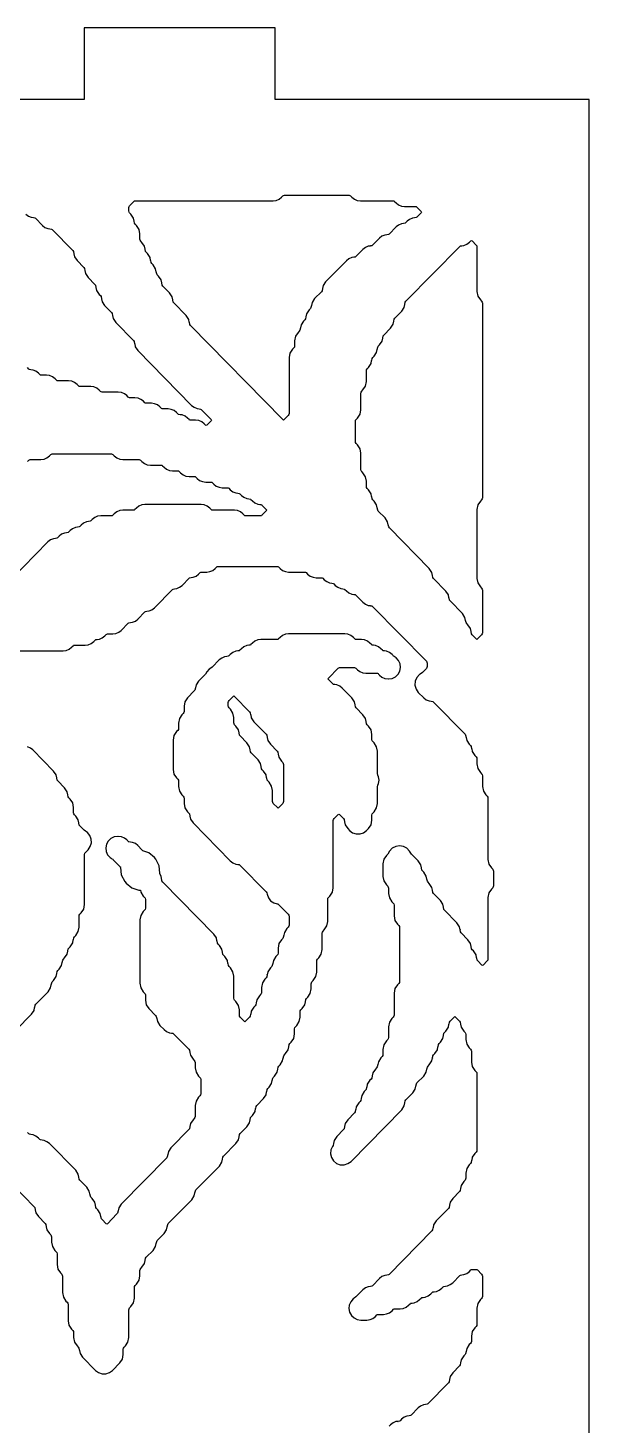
# Model space of a CAD drawing. Header units: millimetres. Extents: x 10 to 410, y 18 to 283.
# Drawn here: x 187.8 to 211.3, y 224.5 to 283 of the extents above; entities that cross this region are included whole.
import ezdxf

# ---------------------------------------------------------------- set-up
doc = ezdxf.new("R2010")
doc.units = ezdxf.units.MM
doc.layers.add('CUT', color=1, linetype='Continuous')

msp = doc.modelspace()

# ---------------------------------------------------------------- linework, layer by layer
at = {"layer": 'CUT'}
for points in [[(198.134, 280), (198.134, 283), (190.134, 283), (190.134, 280), (169.134, 280), (169.134, 283), (161.134, 283), (161.134, 280), (148, 280), (148, 160), (161.134, 160), (161.134, 157), (169.134, 157), (169.134, 160), (190.134, 160), (190.134, 157), (198.134, 157), (198.134, 160), (211.2679, 160), (211.2679, 280)], [(198.0397, 275.7647), (198.1705, 275.7821), (198.2922, 275.8331), (198.3963, 275.9142), (198.4574, 275.9764), (198.4823, 275.9958), (198.5137, 276), (201.2224, 276), (201.2538, 275.9958), (201.2788, 275.9764), (201.3398, 275.9142), (201.4439, 275.8331), (201.5656, 275.7821), (201.6964, 275.7647), (203.0724, 275.7647), (203.1038, 275.7605), (203.1287, 275.7411), (203.1898, 275.6789), (203.2939, 275.5979), (203.4156, 275.5468), (203.5464, 275.5294), (203.9974, 275.5294), (204.0287, 275.5252), (204.0537, 275.5058), (204.2345, 275.3219), (204.2543, 275.2941), (204.2345, 275.2664), (204.0537, 275.0825), (204.0287, 275.063), (203.9645, 275.0545), (203.9647, 275.0529), (203.8781, 275.0414), (203.7564, 274.9904), (203.6523, 274.9093), (203.5912, 274.8472), (203.5663, 274.8277), (203.502, 274.8192), (203.5022, 274.8176), (203.4156, 274.8061), (203.2939, 274.7551), (203.1898, 274.674), (202.8975, 274.3766), (202.8725, 274.3571), (202.8083, 274.3486), (202.8085, 274.3471), (202.7219, 274.3355), (202.6002, 274.2845), (202.4961, 274.2034), (202.2037, 273.906), (202.1788, 273.8865), (202.1145, 273.878), (202.1147, 273.8765), (202.0281, 273.8649), (201.9064, 273.8139), (201.8023, 273.7328), (201.51, 273.4354), (201.485, 273.4159), (201.4208, 273.4074), (201.421, 273.4059), (201.3344, 273.3944), (201.2127, 273.3433), (201.1086, 273.2622), (200.2427, 272.3812), (200.1365, 272.2201), (200.1121, 272.0958), (200.1087, 272.0965), (200.0904, 272.0036), (200.0652, 271.9653), (199.7802, 271.6753), (199.674, 271.5142), (199.6496, 271.3899), (199.6462, 271.3906), (199.6279, 271.2977), (199.6027, 271.2594), (199.549, 271.2047), (199.4428, 271.0436), (199.4184, 270.9193), (199.415, 270.92), (199.3967, 270.8272), (199.3714, 270.7888), (199.3177, 270.7341), (199.2116, 270.573), (199.1871, 270.4488), (199.1837, 270.4494), (199.1655, 270.3566), (199.1402, 270.3182), (199.0865, 270.2635), (198.9803, 270.1024), (198.9431, 269.9131), (198.9431, 269.6958), (198.9342, 269.6507), (198.9089, 269.6123), (198.8552, 269.5577), (198.7491, 269.3965), (198.7118, 269.2072), (198.7118, 266.8722), (198.703, 266.8272), (198.6777, 266.7888), (198.5085, 266.6166), (198.4806, 266.5961), (198.4527, 266.6166), (194.5835, 270.5535), (194.5582, 270.5919), (194.54, 270.6847), (194.5366, 270.684), (194.5121, 270.8083), (194.406, 270.9694), (193.8898, 271.4947), (193.8645, 271.533), (193.8462, 271.6259), (193.8428, 271.6252), (193.8184, 271.7495), (193.7123, 271.9106), (193.4273, 272.2006), (193.402, 272.2389), (193.3838, 272.3318), (193.3804, 272.3311), (193.3559, 272.4554), (193.2498, 272.6165), (193.196, 272.6712), (193.1708, 272.7095), (193.1525, 272.8024), (193.1491, 272.8017), (193.1247, 272.9259), (193.0185, 273.0871), (192.9648, 273.1417), (192.9395, 273.1801), (192.9213, 273.273), (192.9179, 273.2723), (192.8934, 273.3965), (192.7873, 273.5577), (192.7335, 273.6123), (192.7083, 273.6507), (192.69, 273.7435), (192.6866, 273.7429), (192.6622, 273.8671), (192.556, 274.0283), (192.5023, 274.0829), (192.477, 274.1213), (192.4682, 274.1663), (192.4682, 274.3837), (192.4309, 274.573), (192.3248, 274.7341), (192.2711, 274.7888), (192.2458, 274.8272), (192.2275, 274.92), (192.2241, 274.9193), (192.1997, 275.0436), (192.0935, 275.2047), (192.0398, 275.2594), (192.0145, 275.2977), (192.0057, 275.3428), (192.0057, 275.4807), (192.0145, 275.5258), (192.0398, 275.5641), (192.2137, 275.7411), (192.2387, 275.7605), (192.2701, 275.7647)], [(202.6302, 270.0218), (202.6336, 270.0212), (202.6519, 270.114), (202.6772, 270.1524), (202.9621, 270.4423), (203.0683, 270.6035), (203.0927, 270.7277), (203.0961, 270.727), (203.1144, 270.8199), (203.1396, 270.8583), (203.4246, 271.1482), (203.5308, 271.3094), (203.5552, 271.4336), (203.5586, 271.4329), (203.5769, 271.5258), (203.6021, 271.5641), (205.8572, 273.8587), (205.8822, 273.8782), (205.9464, 273.8867), (205.9462, 273.8882), (206.0329, 273.8998), (206.1546, 273.9508), (206.2587, 274.0319), (206.3151, 274.0893), (206.343, 274.1098), (206.3709, 274.0893), (206.5401, 273.9171), (206.5653, 273.8787), (206.5742, 273.8337), (206.5742, 271.9693), (206.6114, 271.7799), (206.7176, 271.6188), (206.7713, 271.5641), (206.7966, 271.5258), (206.8055, 271.4807), (206.8055, 263.3428), (206.7966, 263.2977), (206.7713, 263.2594), (206.7176, 263.2047), (206.6114, 263.0436), (206.5742, 262.8543), (206.5742, 259.9693), (206.6114, 259.7799), (206.7176, 259.6188), (206.7713, 259.5641), (206.7966, 259.5258), (206.8055, 259.4807), (206.8055, 257.6958), (206.7966, 257.6507), (206.7713, 257.6123), (206.6021, 257.4401), (206.5742, 257.4196), (206.5463, 257.4401), (206.3771, 257.6123), (206.3518, 257.6507), (206.3336, 257.7435), (206.3302, 257.7429), (206.3057, 257.8671), (206.1996, 258.0283), (206.1459, 258.0829), (206.1206, 258.1213), (206.1023, 258.2141), (206.0989, 258.2135), (206.0745, 258.3377), (205.9683, 258.4988), (205.4521, 259.0241), (205.4268, 259.0625), (205.4086, 259.1553), (205.4052, 259.1546), (205.3807, 259.2789), (205.2746, 259.44), (204.7584, 259.9653), (204.7331, 260.0036), (204.7148, 260.0965), (204.7114, 260.0958), (204.687, 260.2201), (204.5808, 260.3812), (202.9084, 262.0829), (202.8831, 262.1213), (202.8649, 262.2141), (202.8615, 262.2135), (202.837, 262.3377), (202.7309, 262.4988), (202.4459, 262.7888), (202.4206, 262.8272), (202.4024, 262.92), (202.399, 262.9193), (202.3745, 263.0436), (202.2684, 263.2047), (202.2147, 263.2594), (202.1894, 263.2977), (202.1711, 263.3906), (202.1677, 263.3899), (202.1433, 263.5142), (202.0371, 263.6753), (201.9834, 263.73), (201.9581, 263.7683), (201.9493, 263.8134), (201.9493, 264.0307), (201.912, 264.2201), (201.8059, 264.3812), (201.7522, 264.4359), (201.7269, 264.4742), (201.718, 264.5193), (201.718, 265.2072), (201.6808, 265.3965), (201.5746, 265.5577), (201.5209, 265.6123), (201.4956, 265.6507), (201.4868, 265.6958), (201.4868, 266.5395), (201.4956, 266.5846), (201.5209, 266.623), (201.5746, 266.6776), (201.6808, 266.8388), (201.718, 267.0281), (201.718, 267.716), (201.7269, 267.7611), (201.7522, 267.7994), (201.8059, 267.8541), (201.912, 268.0152), (201.9493, 268.2046), (201.9493, 268.6572), (201.9581, 268.7023), (201.9834, 268.7406), (202.0371, 268.7953), (202.1433, 268.9564), (202.1677, 269.0807), (202.1711, 269.08), (202.1894, 269.1728), (202.2147, 269.2112), (202.2684, 269.2659), (202.3745, 269.427), (202.399, 269.5512), (202.4024, 269.5506), (202.4206, 269.6434), (202.4459, 269.6818), (202.4996, 269.7365), (202.6058, 269.8976)], [(197.8241, 253.1917), (197.9302, 253.0306), (198.2152, 252.7406), (198.2405, 252.7023), (198.2587, 252.6094), (198.2621, 252.6101), (198.2866, 252.4858), (198.3927, 252.3247), (198.4464, 252.27), (198.4717, 252.2317), (198.4806, 252.1866), (198.4806, 250.6369), (198.4717, 250.5919), (198.4464, 250.5535), (198.2772, 250.3813), (198.2493, 250.3608), (198.2214, 250.3813), (198.0522, 250.5535), (198.0269, 250.5919), (198.0181, 250.6369), (198.0181, 251.0895), (197.9808, 251.2789), (197.8747, 251.44), (197.821, 251.4947), (197.7957, 251.533), (197.7774, 251.6259), (197.774, 251.6252), (197.7496, 251.7495), (197.6434, 251.9106), (197.5897, 251.9653), (197.5645, 252.0036), (197.5462, 252.0965), (197.5428, 252.0958), (197.5184, 252.2201), (197.4122, 252.3812), (197.1272, 252.6712), (197.102, 252.7095), (197.0837, 252.8024), (197.0803, 252.8017), (197.0559, 252.9259), (196.9497, 253.0871), (196.6647, 253.377), (196.6395, 253.4154), (196.6212, 253.5082), (196.6178, 253.5076), (196.5934, 253.6318), (196.4872, 253.793), (196.4335, 253.8476), (196.4082, 253.886), (196.3994, 253.9311), (196.3994, 254.1484), (196.3621, 254.3377), (196.256, 254.4988), (196.2022, 254.5535), (196.177, 254.5919), (196.1681, 254.6369), (196.1681, 254.7748), (196.177, 254.8199), (196.2022, 254.8583), (196.3715, 255.0304), (196.3994, 255.051), (196.4272, 255.0304), (197.059, 254.3877), (197.0842, 254.3493), (197.1025, 254.2565), (197.1059, 254.2571), (197.1303, 254.1329), (197.2365, 253.9717), (197.7527, 253.4465), (197.778, 253.4081), (197.7962, 253.3153), (197.7996, 253.316)]]:
    msp.add_lwpolyline(points, close=True, dxfattribs=at)
for points in [[(187.6963, 275.2084), (187.8004, 275.1273), (187.9221, 275.0762), (188.0087, 275.0647), (188.0085, 275.0632), (188.0727, 275.0546), (188.0977, 275.0352), (188.39, 274.7378), (188.4941, 274.6567), (188.6158, 274.6056), (188.7024, 274.5941), (188.7022, 274.5926), (188.7665, 274.5841), (188.7914, 274.5646), (189.6591, 273.6818), (189.6843, 273.6434), (189.7026, 273.5506), (189.706, 273.5512), (189.7304, 273.427), (189.8366, 273.2659), (190.1216, 272.9759), (190.1468, 272.9375), (190.1651, 272.8447), (190.1685, 272.8454), (190.1929, 272.7211), (190.2991, 272.56), (190.5841, 272.27), (190.6093, 272.2317), (190.6276, 272.1388), (190.631, 272.1395), (190.6554, 272.0152), (190.7616, 271.8541), (190.8153, 271.7994), (190.8406, 271.7611), (190.8588, 271.6682), (190.8622, 271.6689), (190.8867, 271.5446), (190.9928, 271.3835), (191.2778, 271.0936), (191.3031, 271.0552), (191.3213, 270.9623), (191.3247, 270.963), (191.3492, 270.8388), (191.4553, 270.6776), (192.2028, 269.9171), (192.2281, 269.8787), (192.2463, 269.7859), (192.2497, 269.7865), (192.2742, 269.6623), (192.3803, 269.5012), (194.6337, 267.2084), (194.7378, 267.1273), (194.8595, 267.0762), (194.9461, 267.0647), (194.9459, 267.0632), (195.0101, 267.0546), (195.0351, 267.0352), (195.4471, 266.616), (195.467, 266.5882), (195.4471, 266.5605), (195.271, 266.3813), (195.2431, 266.3608), (195.2152, 266.3813), (195.1588, 266.4387), (195.0547, 266.5198), (194.933, 266.5708), (194.8022, 266.5882), (194.5825, 266.5882), (194.5511, 266.5924), (194.5262, 266.6119), (194.4651, 266.674), (194.361, 266.7551), (194.2393, 266.8061), (194.1527, 266.8176), (194.1529, 266.8192), (194.0886, 266.8277), (194.0637, 266.8472), (194.0026, 266.9093), (193.8985, 266.9904), (193.7768, 267.0414), (193.646, 267.0588), (193.4263, 267.0588), (193.3949, 267.063), (193.3699, 267.0825), (193.3089, 267.1446), (193.2048, 267.2257), (193.0831, 267.2767), (192.9523, 267.2941), (192.7325, 267.2941), (192.7012, 267.2983), (192.6762, 267.3177), (192.6151, 267.3799), (192.511, 267.461), (192.3893, 267.512), (192.2585, 267.5294), (192.0388, 267.5294), (192.0074, 267.5336), (191.9824, 267.553), (191.9214, 267.6152), (191.8173, 267.6963), (191.6956, 267.7473), (191.5648, 267.7647), (190.8826, 267.7647), (190.8512, 267.7689), (190.8262, 267.7883), (190.7651, 267.8505), (190.661, 267.9316), (190.5393, 267.9826), (190.4085, 268), (189.9576, 268), (189.9262, 268.0042), (189.9012, 268.0236), (189.8402, 268.0858), (189.7361, 268.1669), (189.6144, 268.2179), (189.4836, 268.2353), (189.0326, 268.2353), (189.0012, 268.2395), (188.9762, 268.2589), (188.9152, 268.3211), (188.8111, 268.4021), (188.6894, 268.4532), (188.5586, 268.4706), (188.3389, 268.4706), (188.3075, 268.4748), (188.2825, 268.4942), (188.2214, 268.5564), (188.1173, 268.6374), (187.9956, 268.6885), (187.909, 268.7), (187.9092, 268.7015), (187.845, 268.7101), (187.82, 268.7295), (187.7589, 268.7916)], [(187.7589, 264.8554), (187.82, 264.9175), (187.845, 264.937), (187.8764, 264.9412), (188.3273, 264.9412), (188.4581, 264.9586), (188.5798, 265.0096), (188.6839, 265.0907), (188.745, 265.1528), (188.77, 265.1723), (188.8014, 265.1765), (191.2788, 265.1765), (191.3102, 265.1723), (191.3352, 265.1528), (191.3962, 265.0907), (191.5003, 265.0096), (191.622, 264.9586), (191.7528, 264.9412), (192.435, 264.9412), (192.4664, 264.937), (192.4914, 264.9175), (192.5525, 264.8554), (192.6566, 264.7743), (192.7783, 264.7233), (192.9091, 264.7059), (193.36, 264.7059), (193.3914, 264.7017), (193.4164, 264.6823), (193.4774, 264.6201), (193.5815, 264.539), (193.7032, 264.488), (193.834, 264.4706), (194.0538, 264.4706), (194.0851, 264.4664), (194.1101, 264.447), (194.1712, 264.3848), (194.2753, 264.3037), (194.397, 264.2527), (194.5278, 264.2353), (194.7475, 264.2353), (194.7789, 264.2311), (194.8039, 264.2117), (194.8649, 264.1495), (194.969, 264.0684), (195.0907, 264.0174), (195.2215, 264), (195.4412, 264), (195.4726, 263.9958), (195.4976, 263.9764), (195.5587, 263.9142), (195.6628, 263.8331), (195.7845, 263.7821), (195.9153, 263.7647), (196.135, 263.7647), (196.1664, 263.7605), (196.1913, 263.7411), (196.2524, 263.6789), (196.3565, 263.5979), (196.4782, 263.5468), (196.5648, 263.5353), (196.5646, 263.5338), (196.6289, 263.5252), (196.6538, 263.5058), (196.7149, 263.4436), (196.819, 263.3626), (196.9407, 263.3115), (197.0273, 263.3), (197.0271, 263.2985), (197.0913, 263.2899), (197.1163, 263.2705), (197.1774, 263.2084), (197.2815, 263.1273), (197.4032, 263.0762), (197.4898, 263.0647), (197.4896, 263.0632), (197.5538, 263.0546), (197.5788, 263.0352), (197.7596, 262.8513), (197.7794, 262.8235), (197.7596, 262.7958), (197.5788, 262.6119), (197.5538, 262.5924), (197.5225, 262.5882), (196.895, 262.5882), (196.8636, 262.5924), (196.8386, 262.6119), (196.7776, 262.674), (196.6735, 262.7551), (196.5518, 262.8061), (196.421, 262.8235), (195.5075, 262.8235), (195.4761, 262.8277), (195.4511, 262.8472), (195.3901, 262.9093), (195.286, 262.9904), (195.1643, 263.0414), (195.0335, 263.0588), (192.6778, 263.0588), (192.547, 263.0414), (192.4253, 262.9904), (192.3212, 262.9093), (192.2601, 262.8472), (192.2352, 262.8277), (192.2038, 262.8235), (191.7528, 262.8235), (191.622, 262.8061), (191.5003, 262.7551), (191.3962, 262.674), (191.3352, 262.6119), (191.3102, 262.5924), (191.2788, 262.5882), (190.8278, 262.5882), (190.697, 262.5708), (190.5753, 262.5198), (190.4712, 262.4387), (190.4102, 262.3766), (190.3852, 262.3571), (190.321, 262.3486), (190.3212, 262.3471), (190.2345, 262.3355), (190.1128, 262.2845), (190.0087, 262.2034), (189.9477, 262.1413), (189.9227, 262.1218), (189.8585, 262.1133), (189.8587, 262.1118), (189.7721, 262.1002), (189.6504, 262.0492), (189.5462, 261.9681), (189.4852, 261.906), (189.4602, 261.8865), (189.396, 261.878), (189.3962, 261.8765), (189.3096, 261.8649), (189.1879, 261.8139), (189.0838, 261.7328), (189.0227, 261.6707), (188.9977, 261.6512), (188.9335, 261.6427), (188.9337, 261.6412), (188.8471, 261.6296), (188.7254, 261.5786), (188.6213, 261.4975), (187.0616, 259.9106)], [(186.7201, 256.9412), (189.2523, 256.9412), (189.3831, 256.9586), (189.5048, 257.0096), (189.6089, 257.0907), (189.67, 257.1528), (189.695, 257.1723), (189.7263, 257.1765), (190.1773, 257.1765), (190.3081, 257.1939), (190.4298, 257.2449), (190.5339, 257.326), (190.595, 257.3881), (190.6199, 257.4076), (190.6842, 257.4161), (190.684, 257.4176), (190.7706, 257.4292), (190.8923, 257.4802), (190.9964, 257.5613), (191.0575, 257.6234), (191.0824, 257.6429), (191.1138, 257.6471), (191.3335, 257.6471), (191.4643, 257.6645), (191.586, 257.7155), (191.6901, 257.7966), (191.9824, 258.094), (192.0074, 258.1135), (192.0717, 258.122), (192.0714, 258.1235), (192.1581, 258.1351), (192.2798, 258.1861), (192.3839, 258.2672), (192.6762, 258.5646), (192.7012, 258.5841), (192.7654, 258.5926), (192.7652, 258.5941), (192.8518, 258.6056), (192.9735, 258.6567), (193.0776, 258.7378), (193.8324, 259.5058), (193.8574, 259.5252), (193.9216, 259.5338), (193.9214, 259.5353), (194.008, 259.5468), (194.1297, 259.5979), (194.2338, 259.6789), (194.5262, 259.9764), (194.5511, 259.9958), (194.6154, 260.0044), (194.6152, 260.0059), (194.7018, 260.0174), (194.8235, 260.0684), (194.9276, 260.1495), (194.9887, 260.2117), (195.0136, 260.2311), (195.045, 260.2353), (195.2647, 260.2353), (195.3955, 260.2527), (195.5172, 260.3037), (195.6213, 260.3848), (195.6824, 260.447), (195.7074, 260.4664), (195.7388, 260.4706), (198.2162, 260.4706), (198.2476, 260.4664), (198.2726, 260.447), (198.3336, 260.3848), (198.4377, 260.3037), (198.5594, 260.2527), (198.6902, 260.2353), (199.3724, 260.2353), (199.4038, 260.2311), (199.4288, 260.2117), (199.4899, 260.1495), (199.594, 260.0684), (199.7157, 260.0174), (199.8465, 260), (200.0662, 260), (200.0976, 259.9958), (200.1225, 259.9764), (200.1836, 259.9142), (200.2877, 259.8331), (200.4094, 259.7821), (200.496, 259.7706), (200.4958, 259.7691), (200.56, 259.7605), (200.585, 259.7411), (200.6461, 259.6789), (200.7502, 259.5979), (200.8719, 259.5468), (200.9585, 259.5353), (200.9583, 259.5338), (201.0225, 259.5252), (201.0475, 259.5058), (201.1086, 259.4436), (201.2127, 259.3626), (201.3344, 259.3115), (201.421, 259.3), (201.4208, 259.2985), (201.485, 259.2899), (201.51, 259.2705), (201.8023, 258.9731), (201.9064, 258.892), (202.0281, 258.8409), (202.1147, 258.8294), (202.1145, 258.8279), (202.1788, 258.8194), (202.2037, 258.7999), (204.4589, 256.5053), (204.4841, 256.467), (204.493, 256.4219), (204.493, 256.284), (204.4841, 256.2389), (204.4589, 256.2006), (204.2896, 256.0284), (204.1975, 255.9605), (204.1736, 255.9478), (204.0593, 255.8241), (203.9926, 255.6696), (203.981, 255.5016), (204.0258, 255.3393), (204.1219, 255.2011), (204.346, 254.9731), (204.4501, 254.892), (204.5718, 254.8409), (204.6585, 254.8294), (204.6583, 254.8279), (204.7225, 254.8194), (204.7475, 254.7999), (206.0776, 253.4465), (206.1029, 253.4081), (206.1211, 253.3153), (206.1245, 253.316), (206.149, 253.1917), (206.2551, 253.0306), (206.3088, 252.9759), (206.3341, 252.9375), (206.3524, 252.8447), (206.3558, 252.8454), (206.3802, 252.7211), (206.4864, 252.56), (206.5401, 252.5053), (206.5653, 252.467), (206.5742, 252.4219), (206.5742, 252.2046), (206.6114, 252.0152), (206.7176, 251.8541), (206.7713, 251.7994), (206.7966, 251.7611), (206.8055, 251.716), (206.8055, 251.2634), (206.8427, 251.0741), (206.9488, 250.9129), (207.0026, 250.8583), (207.0278, 250.8199), (207.0367, 250.7748), (207.0367, 248.2046), (207.0739, 248.0152), (207.1801, 247.8541), (207.2338, 247.7994), (207.2591, 247.7611), (207.2679, 247.716), (207.2679, 247.1075), (207.2591, 247.0625), (207.2338, 247.0241), (207.1801, 246.9694), (207.0739, 246.8083), (207.0367, 246.619), (207.0367, 244.0487), (207.0278, 244.0036), (207.0026, 243.9653), (206.8333, 243.7931), (206.8055, 243.7725), (206.7776, 243.7931), (206.6083, 243.9653), (206.5831, 244.0036), (206.5648, 244.0965), (206.5614, 244.0958), (206.537, 244.2201), (206.4308, 244.3812), (206.3771, 244.4359), (206.3518, 244.4742), (206.3336, 244.5671), (206.3302, 244.5664), (206.3057, 244.6906), (206.1996, 244.8518), (205.9146, 245.1417), (205.8893, 245.1801), (205.8711, 245.273), (205.8677, 245.2723), (205.8432, 245.3965), (205.7371, 245.5577), (205.2209, 246.0829), (205.1956, 246.1213), (205.1773, 246.2141), (205.1739, 246.2135), (205.1495, 246.3377), (205.0433, 246.4988), (204.7584, 246.7888), (204.7331, 246.8272), (204.7148, 246.92), (204.7114, 246.9193), (204.687, 247.0436), (204.5808, 247.2047), (204.5271, 247.2594), (204.5019, 247.2977), (204.4836, 247.3906), (204.4802, 247.3899), (204.4558, 247.5142), (204.3496, 247.6753), (204.2959, 247.73), (204.2706, 247.7683), (204.2523, 247.8612), (204.2489, 247.8605), (204.2245, 247.9848), (204.1183, 248.1459), (203.8334, 248.4359), (203.7543, 248.5559), (203.6429, 248.6762), (203.4985, 248.754), (203.3368, 248.7808), (203.175, 248.754), (203.0307, 248.6762), (202.9192, 248.5559), (202.8401, 248.4359), (202.7864, 248.3812), (202.6803, 248.2201), (202.643, 248.0307), (202.643, 247.4987), (202.6803, 247.3094), (202.7864, 247.1482), (202.8401, 247.0936), (202.8654, 247.0552), (202.8743, 247.0101), (202.8743, 246.7928), (202.9115, 246.6035), (203.0177, 246.4423), (203.0714, 246.3877), (203.0966, 246.3493), (203.1055, 246.3042), (203.1055, 245.8516), (203.1427, 245.6623), (203.2489, 245.5012), (203.3026, 245.4465), (203.3279, 245.4081), (203.3368, 245.3631), (203.3368, 243.1075), (203.3279, 243.0625), (203.3026, 243.0241), (203.2489, 242.9694), (203.1427, 242.8083), (203.1055, 242.619), (203.1055, 241.6958), (203.0966, 241.6507), (203.0714, 241.6123), (203.0177, 241.5577), (202.9115, 241.3965), (202.8743, 241.2072), (202.8743, 240.7546), (202.8654, 240.7095), (202.8401, 240.6712), (202.7864, 240.6165), (202.6803, 240.4554), (202.643, 240.266), (202.643, 240.0487), (202.6342, 240.0036), (202.6089, 239.9653), (202.5552, 239.9106), (202.449, 239.7495), (202.4246, 239.6252), (202.4212, 239.6259), (202.4029, 239.533), (202.3776, 239.4947), (202.3239, 239.44), (202.2178, 239.2789), (202.1933, 239.1546), (202.1899, 239.1553), (202.1717, 239.0625), (202.1464, 239.0241), (202.0927, 238.9694), (201.9865, 238.8083), (201.9621, 238.684), (201.9587, 238.6847), (201.9404, 238.5919), (201.9151, 238.5535), (201.8614, 238.4988), (201.7553, 238.3377), (201.7308, 238.2135), (201.7274, 238.2141), (201.7092, 238.1213), (201.6839, 238.0829), (201.6302, 238.0283), (201.524, 237.8671), (201.4996, 237.7429), (201.4962, 237.7435), (201.4779, 237.6507), (201.4526, 237.6123), (201.1677, 237.3224), (201.0615, 237.1612), (201.0371, 237.037), (201.0337, 237.0377), (201.0154, 236.9448), (200.9902, 236.9064), (200.7052, 236.6165), (200.599, 236.4554), (200.5746, 236.3311), (200.5712, 236.3318), (200.5529, 236.2389), (200.5306, 236.205), (200.4643, 236.0561), (200.4494, 235.8938), (200.4876, 235.7353), (200.5747, 235.5975), (200.7015, 235.495), (200.8545, 235.4388), (201.0175, 235.4348), (201.1731, 235.4834), (201.3047, 235.5795), (203.4246, 237.7365), (203.5308, 237.8976), (203.5552, 238.0218), (203.5586, 238.0212), (203.5769, 238.114), (203.6021, 238.1524), (203.8871, 238.4423), (203.9933, 238.6035), (204.0177, 238.7277), (204.0211, 238.727), (204.0394, 238.8199), (204.0646, 238.8583), (204.3496, 239.1482), (204.4558, 239.3094), (204.4802, 239.4336), (204.4836, 239.4329), (204.5019, 239.5258), (204.5271, 239.5641), (204.5808, 239.6188), (204.687, 239.7799), (204.7114, 239.9042), (204.7148, 239.9035), (204.7331, 239.9964), (204.7584, 240.0347), (204.8121, 240.0894), (204.9182, 240.2505), (204.9427, 240.3748), (204.9461, 240.3741), (204.9643, 240.467), (204.9896, 240.5053), (205.0433, 240.56), (205.1495, 240.7211), (205.1739, 240.8454), (205.1773, 240.8447), (205.1956, 240.9375), (205.2209, 240.9759), (205.2746, 241.0306), (205.3807, 241.1917), (205.4052, 241.316), (205.4086, 241.3153), (205.4268, 241.4081), (205.4521, 241.4465), (205.6213, 241.6187), (205.6492, 241.6392), (205.6771, 241.6187), (205.8463, 241.4465), (205.8716, 241.4081), (205.8899, 241.3153), (205.8933, 241.316), (205.9177, 241.1917), (206.0239, 241.0306), (206.0776, 240.9759), (206.1029, 240.9375), (206.1117, 240.8925), (206.1117, 240.6752), (206.149, 240.4858), (206.2551, 240.3247), (206.3088, 240.27), (206.3341, 240.2317), (206.343, 240.1866), (206.343, 239.734), (206.3802, 239.5446), (206.4864, 239.3835), (206.5401, 239.3288), (206.5653, 239.2905), (206.5742, 239.2454), (206.5742, 236.0487), (206.5653, 236.0036), (206.5401, 235.9653), (206.4864, 235.9106), (206.3802, 235.7495), (206.3558, 235.6252), (206.3524, 235.6259), (206.3341, 235.533), (206.3088, 235.4947), (206.2551, 235.44), (206.149, 235.2789), (206.1117, 235.0895), (206.1117, 234.8722), (206.1029, 234.8272), (206.0776, 234.7888), (206.0239, 234.7341), (205.9177, 234.573), (205.8933, 234.4488), (205.8899, 234.4494), (205.8716, 234.3566), (205.8463, 234.3182), (205.5614, 234.0283), (205.4552, 233.8671), (205.4308, 233.7429), (205.4274, 233.7435), (205.4091, 233.6507), (205.3838, 233.6123), (204.8676, 233.0871), (204.7615, 232.9259), (204.737, 232.8017), (204.7336, 232.8024), (204.7154, 232.7095), (204.6901, 232.6712), (202.8975, 230.8472), (202.8725, 230.8277), (202.8083, 230.8192), (202.8085, 230.8176), (202.7219, 230.8061), (202.6002, 230.7551), (202.4961, 230.674), (202.2037, 230.3766), (202.1788, 230.3571), (202.1145, 230.3486), (202.1147, 230.3471), (202.0281, 230.3355), (201.9064, 230.2845), (201.8023, 230.2034), (201.51, 229.906), (201.4399, 229.8514), (201.3935, 229.823), (201.2937, 229.7084), (201.233, 229.5692), (201.2169, 229.4182), (201.2468, 229.2693), (201.3201, 229.1362), (201.43, 229.0313), (201.5662, 228.9642), (201.7163, 228.9412), (201.9709, 228.9412), (202.1017, 228.9586), (202.2234, 229.0096), (202.3275, 229.0907), (202.3885, 229.1528), (202.4135, 229.1723), (202.4449, 229.1765), (202.6646, 229.1765), (202.7954, 229.1939), (202.9171, 229.2449), (203.0212, 229.326), (203.0823, 229.3881), (203.1073, 229.4076), (203.1386, 229.4118), (203.3584, 229.4118), (203.4892, 229.4292), (203.6109, 229.4802), (203.715, 229.5613), (203.776, 229.6234), (203.801, 229.6429), (203.8652, 229.6514), (203.865, 229.6529), (203.9516, 229.6645), (204.0733, 229.7155), (204.1775, 229.7966), (204.2385, 229.8587), (204.2635, 229.8782), (204.3277, 229.8867), (204.3275, 229.8882), (204.4141, 229.8998), (204.5358, 229.9508), (204.6399, 230.0319), (204.701, 230.094), (204.726, 230.1135), (204.7902, 230.122), (204.79, 230.1235), (204.8766, 230.1351), (204.9983, 230.1861), (205.1024, 230.2672), (205.1635, 230.3293), (205.1885, 230.3488), (205.2527, 230.3573), (205.2525, 230.3588), (205.3391, 230.3704), (205.4608, 230.4214), (205.5649, 230.5025), (205.8572, 230.7999), (205.8822, 230.8194), (205.9464, 230.8279), (205.9462, 230.8294), (206.0329, 230.8409), (206.1546, 230.892), (206.2587, 230.9731), (206.3197, 231.0352), (206.3447, 231.0546), (206.3761, 231.0588), (206.5411, 231.0588), (206.5725, 231.0546), (206.5974, 231.0352), (206.7713, 230.8583), (206.7966, 230.8199), (206.8055, 230.7748), (206.8055, 229.9311), (206.7966, 229.886), (206.7713, 229.8476), (206.7176, 229.793), (206.6114, 229.6318), (206.5742, 229.4425), (206.5742, 228.7546), (206.5653, 228.7095), (206.5401, 228.6712), (206.4864, 228.6165), (206.3802, 228.4554), (206.343, 228.266), (206.343, 228.0487), (206.3341, 228.0036), (206.3088, 227.9653), (206.2551, 227.9106), (206.149, 227.7495), (206.1245, 227.6252), (206.1211, 227.6259), (206.1029, 227.533), (206.0776, 227.4947), (206.0239, 227.44), (205.9177, 227.2789), (205.8933, 227.1546), (205.8899, 227.1553), (205.8716, 227.0625), (205.8463, 227.0241), (205.5614, 226.7341), (205.4552, 226.573), (205.4308, 226.4488), (205.4274, 226.4494), (205.4091, 226.3566), (205.3838, 226.3182), (204.5162, 225.4354), (204.4912, 225.4159), (204.427, 225.4074), (204.4272, 225.4059), (204.3406, 225.3944), (204.2189, 225.3433), (204.1148, 225.2622), (203.8225, 224.9648), (203.7975, 224.9454), (203.7333, 224.9368), (203.7335, 224.9353), (203.6468, 224.9238), (203.5252, 224.8727), (203.421, 224.7916), (203.36, 224.7295), (203.335, 224.7101), (203.2708, 224.7015), (203.271, 224.7), (203.1844, 224.6885), (203.0627, 224.6374), (202.9586, 224.5564), (202.8975, 224.4942)], [(187.1727, 234.5646), (188.0403, 233.6818), (188.0656, 233.6434), (188.0839, 233.5506), (188.0873, 233.5512), (188.1117, 233.427), (188.2179, 233.2659), (188.5028, 232.9759), (188.5281, 232.9375), (188.5464, 232.8447), (188.5498, 232.8454), (188.5742, 232.7211), (188.6804, 232.56), (188.7341, 232.5053), (188.7594, 232.467), (188.7682, 232.4219), (188.7682, 232.2046), (188.8055, 232.0152), (188.9116, 231.8541), (188.9653, 231.7994), (188.9906, 231.7611), (188.9995, 231.716), (188.9995, 231.2634), (189.0367, 231.0741), (189.1429, 230.9129), (189.1966, 230.8583), (189.2218, 230.8199), (189.2307, 230.7748), (189.2307, 230.0869), (189.2679, 229.8976), (189.3741, 229.7365), (189.4278, 229.6818), (189.4531, 229.6434), (189.462, 229.5984), (189.462, 228.9105), (189.4992, 228.7211), (189.6053, 228.56), (189.6591, 228.5053), (189.6843, 228.467), (189.6932, 228.4219), (189.6932, 228.2046), (189.7304, 228.0152), (189.8366, 227.8541), (189.8903, 227.7994), (189.9156, 227.7611), (189.9338, 227.6682), (189.9373, 227.6689), (189.9617, 227.5446), (190.0678, 227.3835), (190.6085, 226.8334), (190.7357, 226.7396), (190.886, 226.6902), (191.0441, 226.6902), (191.1944, 226.7396), (191.3217, 226.8334), (191.631, 227.1482), (191.7372, 227.3094), (191.7744, 227.4987), (191.7744, 227.716), (191.7833, 227.7611), (191.8086, 227.7994), (191.8623, 227.8541), (191.9684, 228.0152), (192.0057, 228.2046), (192.0057, 229.3631), (192.0145, 229.4081), (192.0398, 229.4465), (192.0935, 229.5012), (192.1997, 229.6623), (192.2369, 229.8516), (192.2369, 230.3042), (192.2458, 230.3493), (192.2711, 230.3877), (192.3248, 230.4423), (192.4309, 230.6035), (192.4682, 230.7928), (192.4682, 231.0101), (192.477, 231.0552), (192.5023, 231.0936), (192.556, 231.1482), (192.6622, 231.3094), (192.6866, 231.4336), (192.69, 231.4329), (192.7083, 231.5258), (192.7335, 231.5641), (193.0185, 231.8541), (193.1247, 232.0152), (193.1491, 232.1395), (193.1525, 232.1388), (193.1708, 232.2317), (193.196, 232.27), (193.481, 232.56), (193.5872, 232.7211), (193.6116, 232.8454), (193.615, 232.8447), (193.6333, 232.9375), (193.6585, 232.9759), (194.6372, 233.9717), (194.7434, 234.1329), (194.7678, 234.2571), (194.7712, 234.2565), (194.7895, 234.3493), (194.8148, 234.3877), (195.7935, 235.3835), (195.8996, 235.5446), (195.9241, 235.6689), (195.9275, 235.6682), (195.9457, 235.7611), (195.971, 235.7994), (196.4872, 236.3247), (196.5934, 236.4858), (196.6178, 236.6101), (196.6212, 236.6094), (196.6395, 236.7023), (196.6647, 236.7406), (196.9497, 237.0306), (197.0559, 237.1917), (197.0803, 237.316), (197.0837, 237.3153), (197.102, 237.4081), (197.1272, 237.4465), (197.181, 237.5012), (197.2871, 237.6623), (197.3115, 237.7865), (197.3149, 237.7859), (197.3332, 237.8787), (197.3585, 237.9171), (197.6434, 238.207), (197.7496, 238.3682), (197.774, 238.4924), (197.7774, 238.4918), (197.7957, 238.5846), (197.821, 238.623), (197.8747, 238.6776), (197.9808, 238.8388), (198.0053, 238.963), (198.0087, 238.9623), (198.0269, 239.0552), (198.0522, 239.0936), (198.1059, 239.1482), (198.2121, 239.3094), (198.2365, 239.4336), (198.2399, 239.4329), (198.2582, 239.5258), (198.2835, 239.5641), (198.3372, 239.6188), (198.4433, 239.7799), (198.4678, 239.9042), (198.4712, 239.9035), (198.4894, 239.9964), (198.5147, 240.0347), (198.5684, 240.0894), (198.6746, 240.2505), (198.699, 240.3748), (198.7024, 240.3741), (198.7207, 240.467), (198.746, 240.5053), (198.7997, 240.56), (198.9058, 240.7211), (198.9431, 240.9105), (198.9431, 241.1278), (198.9519, 241.1728), (198.9772, 241.2112), (199.0309, 241.2659), (199.1371, 241.427), (199.1743, 241.6163), (199.1743, 241.8337), (199.1832, 241.8787), (199.2085, 241.9171), (199.2622, 241.9717), (199.3683, 242.1329), (199.3928, 242.2571), (199.3962, 242.2565), (199.4144, 242.3493), (199.4397, 242.3877), (199.4934, 242.4423), (199.5996, 242.6035), (199.6368, 242.7928), (199.6368, 243.0101), (199.6457, 243.0552), (199.6709, 243.0936), (199.7247, 243.1482), (199.8308, 243.3094), (199.8681, 243.4987), (199.8681, 243.9513), (199.8769, 243.9964), (199.9022, 244.0347), (199.9559, 244.0894), (200.0621, 244.2505), (200.0993, 244.4399), (200.0993, 245.1278), (200.1082, 245.1728), (200.1334, 245.2112), (200.1872, 245.2659), (200.2933, 245.427), (200.3305, 245.6163), (200.3305, 246.5395), (200.3394, 246.5846), (200.3647, 246.623), (200.4184, 246.6776), (200.5246, 246.8388), (200.5618, 247.0281), (200.5618, 249.8337), (200.5707, 249.8787), (200.5959, 249.9171), (200.7652, 250.0893), (200.793, 250.1098), (200.8209, 250.0893), (200.9902, 249.9171), (201.0154, 249.8787), (201.0337, 249.7859), (201.0371, 249.7865), (201.0615, 249.6623), (201.1677, 249.5012), (201.2458, 249.4217), (201.3731, 249.3278), (201.5233, 249.2784), (201.6815, 249.2784), (201.8317, 249.3278), (201.959, 249.4217), (202.0371, 249.5012), (202.1433, 249.6623), (202.1805, 249.8516), (202.1805, 250.0689), (202.1894, 250.114), (202.2147, 250.1524), (202.2684, 250.207), (202.3745, 250.3682), (202.4118, 250.5575), (202.4118, 251.2454), (202.4257, 251.3161), (202.4582, 251.3858), (202.4793, 251.5294), (202.4582, 251.673), (202.4257, 251.7427), (202.4118, 251.8134), (202.4118, 252.7366), (202.3745, 252.9259), (202.2684, 253.0871), (202.2147, 253.1417), (202.1894, 253.1801), (202.1805, 253.2252), (202.1805, 253.4425), (202.1433, 253.6318), (202.0371, 253.793), (201.9834, 253.8476), (201.9581, 253.886), (201.9399, 253.9788), (201.9365, 253.9782), (201.912, 254.1024), (201.8059, 254.2635), (201.5209, 254.5535), (201.4956, 254.5919), (201.4774, 254.6847), (201.474, 254.684), (201.4495, 254.8083), (201.3434, 254.9694), (200.94, 255.3799), (200.8359, 255.461), (200.7142, 255.512), (200.6276, 255.5235), (200.6278, 255.525), (200.5635, 255.5336), (200.5386, 255.553), (200.3578, 255.737), (200.338, 255.7647), (200.3578, 255.7925), (200.7698, 256.2117), (200.7948, 256.2311), (200.8262, 256.2353), (201.4536, 256.2353), (201.485, 256.2311), (201.51, 256.2117), (201.5711, 256.1495), (201.6752, 256.0684), (201.7969, 256.0174), (201.9277, 256), (202.4069, 256), (202.4341, 255.9847), (202.4546, 255.9564), (202.4961, 255.9142), (202.6002, 255.8331), (202.7219, 255.7821), (202.8527, 255.7647), (202.8759, 255.7647), (203.0261, 255.7878), (203.1623, 255.8549), (203.2722, 255.9598), (203.3455, 256.0928), (203.3754, 256.2417), (203.3593, 256.3927), (203.2985, 256.5319), (203.1988, 256.6465), (203.1524, 256.6749), (203.1185, 256.7013), (203.0832, 256.7211), (203.0626, 256.7495), (203.0212, 256.7916), (202.9171, 256.8727), (202.7954, 256.9238), (202.7088, 256.9353), (202.709, 256.9368), (202.7065, 256.9371), (202.697, 256.9369), (202.6646, 256.9412), (202.6501, 256.9412), (202.6198, 256.9648), (202.5587, 257.0269), (202.4546, 257.108), (202.3329, 257.1591), (202.2463, 257.1706), (202.2465, 257.1721), (202.1823, 257.1806), (202.1573, 257.2001), (202.0962, 257.2622), (201.9921, 257.3433), (201.8704, 257.3944), (201.7396, 257.4118), (201.5199, 257.4118), (201.4885, 257.4159), (201.4636, 257.4354), (201.4025, 257.4975), (201.2984, 257.5786), (201.1767, 257.6296), (201.0459, 257.6471), (198.6902, 257.6471), (198.5594, 257.6296), (198.4377, 257.5786), (198.3336, 257.4975), (198.2726, 257.4354), (198.2476, 257.4159), (198.2162, 257.4118), (197.534, 257.4118), (197.4032, 257.3944), (197.2815, 257.3433), (197.1774, 257.2622), (197.1163, 257.2001), (197.0913, 257.1806), (197.0271, 257.1721), (197.0273, 257.1706), (196.9407, 257.1591), (196.819, 257.108), (196.7149, 257.0269), (196.6538, 256.9648), (196.6289, 256.9454), (196.5646, 256.9368), (196.5648, 256.9353), (196.4782, 256.9238), (196.3565, 256.8727), (196.2524, 256.7916), (196.1913, 256.7295), (196.1664, 256.7101), (196.1021, 256.7015), (196.1023, 256.7), (196.0157, 256.6885), (195.894, 256.6374), (195.7899, 256.5564), (195.4976, 256.2589), (195.444, 256.2172), (195.3723, 256.1737), (195.274, 256.064), (195.209, 255.9653), (194.924, 255.6753), (194.8179, 255.5142), (194.7934, 255.3899), (194.79, 255.3906), (194.7718, 255.2977), (194.7465, 255.2594), (194.4615, 254.9694), (194.3554, 254.8083), (194.3181, 254.619), (194.3181, 254.4016), (194.3093, 254.3566), (194.284, 254.3182), (194.2303, 254.2635), (194.1241, 254.1024), (194.0869, 253.9131), (194.0869, 253.6958), (194.078, 253.6507), (194.0528, 253.6123), (193.999, 253.5577), (193.8929, 253.3965), (193.8556, 253.2072), (193.8556, 251.9693), (193.8929, 251.7799), (193.999, 251.6188), (194.0528, 251.5641), (194.078, 251.5258), (194.0869, 251.4807), (194.0869, 251.2634), (194.1241, 251.0741), (194.2303, 250.9129), (194.284, 250.8583), (194.3093, 250.8199), (194.3181, 250.7748), (194.3181, 250.5575), (194.3554, 250.3682), (194.4615, 250.207), (194.5152, 250.1524), (194.5405, 250.114), (194.5588, 250.0212), (194.5622, 250.0218), (194.5866, 249.8976), (194.6928, 249.7365), (196.2524, 248.1495), (196.3565, 248.0684), (196.4782, 248.0174), (196.5648, 248.0059), (196.5646, 248.0044), (196.6289, 247.9958), (196.6538, 247.9764), (197.7527, 246.8583), (197.778, 246.8199), (197.7913, 246.7521), (197.8444, 246.6066), (197.9395, 246.4843), (198.0674, 246.397), (198.2159, 246.353), (198.2476, 246.3488), (198.2726, 246.3293), (198.6777, 245.9171), (198.703, 245.8787), (198.7118, 245.8337), (198.7118, 245.4605), (198.703, 245.4154), (198.6777, 245.377), (198.624, 245.3224), (198.5178, 245.1612), (198.4934, 245.037), (198.49, 245.0377), (198.4717, 244.9448), (198.4464, 244.9064), (198.3927, 244.8518), (198.2866, 244.6906), (198.2493, 244.5013), (198.2493, 244.284), (198.2405, 244.2389), (198.2152, 244.2006), (198.1615, 244.1459), (198.0553, 243.9848), (198.0309, 243.8605), (198.0275, 243.8612), (198.0092, 243.7683), (197.9839, 243.73), (197.9302, 243.6753), (197.8241, 243.5142), (197.7996, 243.3899), (197.7962, 243.3906), (197.778, 243.2977), (197.7527, 243.2594), (197.699, 243.2047), (197.5928, 243.0436), (197.5556, 242.8543), (197.5556, 242.6369), (197.5467, 242.5919), (197.5215, 242.5535), (197.4677, 242.4988), (197.3616, 242.3377), (197.3371, 242.2135), (197.3337, 242.2141), (197.3155, 242.1213), (197.2902, 242.0829), (197.2365, 242.0283), (197.1303, 241.8671), (197.1059, 241.7429), (197.1025, 241.7435), (197.0842, 241.6507), (197.059, 241.6123), (196.8897, 241.4401), (196.8618, 241.4196), (196.834, 241.4401), (196.6647, 241.6123), (196.6395, 241.6507), (196.6306, 241.6958), (196.6306, 241.9131), (196.5934, 242.1024), (196.4872, 242.2635), (196.4335, 242.3182), (196.4082, 242.3566), (196.3994, 242.4016), (196.3994, 243.3248), (196.3621, 243.5142), (196.256, 243.6753), (196.2022, 243.73), (196.177, 243.7683), (196.1587, 243.8612), (196.1553, 243.8605), (196.1309, 243.9848), (196.0247, 244.1459), (195.971, 244.2006), (195.9457, 244.2389), (195.9275, 244.3318), (195.9241, 244.3311), (195.8996, 244.4554), (195.7935, 244.6165), (195.7398, 244.6712), (195.7145, 244.7095), (195.6962, 244.8024), (195.6928, 244.8017), (195.6684, 244.9259), (195.5622, 245.0871), (193.4424, 247.244), (193.4287, 247.254), (193.4243, 247.2639), (193.3932, 247.3112), (193.3932, 247.3248), (193.3559, 247.5142), (193.296, 247.605), (193.3056, 247.6356), (193.2773, 247.9465), (193.1323, 248.2229), (193.0773, 248.2909), (192.8375, 248.4907), (192.5875, 248.5687), (192.556, 248.6165), (192.3839, 248.7916), (192.2798, 248.8727), (192.1581, 248.9238), (192.0714, 248.9353), (192.0717, 248.9368), (192.0068, 248.9454), (191.9914, 248.9519), (191.9833, 248.9564), (191.9628, 248.9848), (191.9214, 249.0269), (191.8173, 249.108), (191.6956, 249.1591), (191.5648, 249.1765), (191.5415, 249.1765), (191.3914, 249.1534), (191.2551, 249.0863), (191.1453, 248.9814), (191.072, 248.8484), (191.042, 248.6995), (191.0582, 248.5485), (191.1189, 248.4092), (191.2186, 248.2947), (191.2651, 248.2662), (191.2989, 248.2399), (191.3343, 248.22), (191.3548, 248.1917), (191.6275, 247.9142), (191.6637, 247.886), (191.6595, 247.8725), (191.6878, 247.5617), (191.8328, 247.2853), (191.8878, 247.2172), (192.1276, 247.0174), (192.4256, 246.9245), (192.4874, 246.9301), (192.5054, 246.8388), (192.6116, 246.6776), (192.6502, 246.6383), (192.6638, 246.6284), (192.6682, 246.6185), (192.6905, 246.5846), (192.6994, 246.5395), (192.6994, 246.1663), (192.6905, 246.1213), (192.6653, 246.0829), (192.6116, 246.0283), (192.5054, 245.8671), (192.4682, 245.6778), (192.4682, 243.0281), (192.5054, 242.8388), (192.6116, 242.6776), (192.6653, 242.623), (192.6905, 242.5846), (192.6994, 242.5395), (192.6994, 242.3222), (192.7366, 242.1329), (192.8428, 241.9717), (193.1278, 241.6818), (193.153, 241.6434), (193.1713, 241.5506), (193.1747, 241.5512), (193.1991, 241.427), (193.3053, 241.2659), (193.4774, 241.0907), (193.5815, 241.0096), (193.7032, 240.9586), (193.7899, 240.9471), (193.7897, 240.9455), (193.8539, 240.937), (193.8789, 240.9175), (194.5152, 240.27), (194.5405, 240.2317), (194.5588, 240.1388), (194.5622, 240.1395), (194.5866, 240.0152), (194.6928, 239.8541), (194.7465, 239.7994), (194.7718, 239.7611), (194.7806, 239.716), (194.7806, 239.4987), (194.8179, 239.3094), (194.924, 239.1482), (194.9777, 239.0936), (195.003, 239.0552), (195.0119, 239.0101), (195.0119, 238.4016), (195.003, 238.3566), (194.9777, 238.3182), (194.924, 238.2635), (194.8179, 238.1024), (194.7806, 237.9131), (194.7806, 237.4605), (194.7718, 237.4154), (194.7465, 237.377), (194.6928, 237.3224), (194.5866, 237.1612), (194.5622, 237.037), (194.5588, 237.0377), (194.5405, 236.9448), (194.5152, 236.9064), (193.7678, 236.1459), (193.6616, 235.9848), (193.6372, 235.8605), (193.6338, 235.8612), (193.6155, 235.7683), (193.5903, 235.73), (191.6866, 233.793), (191.5804, 233.6318), (191.556, 233.5076), (191.5526, 233.5082), (191.5343, 233.4154), (191.509, 233.377), (191.1086, 232.9696), (191.0807, 232.949), (191.0528, 232.9696), (190.8836, 233.1417), (190.8583, 233.1801), (190.84, 233.273), (190.8366, 233.2723), (190.8122, 233.3965), (190.706, 233.5577), (190.6523, 233.6123), (190.6271, 233.6507), (190.6088, 233.7435), (190.6054, 233.7429), (190.581, 233.8671), (190.4748, 234.0283), (190.4211, 234.0829), (190.3958, 234.1213), (190.3775, 234.2141), (190.3741, 234.2135), (190.3497, 234.3377), (190.2436, 234.4988), (189.9586, 234.7888), (189.9333, 234.8272), (189.9151, 234.92), (189.9117, 234.9193), (189.8872, 235.0436), (189.7811, 235.2047), (188.6839, 236.3211), (188.5798, 236.4021), (188.4581, 236.4532), (188.3715, 236.4647), (188.3717, 236.4662), (188.3075, 236.4748), (188.2825, 236.4942), (188.2214, 236.5564), (188.1173, 236.6374), (187.9956, 236.6885), (187.909, 236.7), (187.9092, 236.7015), (187.845, 236.7101), (187.82, 236.7295), (187.7589, 236.7916)], [(184.7527, 238.5025), (187.9311, 241.7365), (188.0372, 241.8976), (188.0617, 242.0218), (188.0651, 242.0212), (188.0833, 242.114), (188.1086, 242.1524), (188.6248, 242.6776), (188.731, 242.8388), (188.7554, 242.963), (188.7588, 242.9623), (188.7771, 243.0552), (188.8024, 243.0936), (188.8561, 243.1482), (188.9622, 243.3094), (188.9867, 243.4336), (188.9901, 243.4329), (189.0083, 243.5258), (189.0336, 243.5641), (189.0873, 243.6188), (189.1935, 243.7799), (189.2179, 243.9042), (189.2213, 243.9035), (189.2396, 243.9964), (189.2648, 244.0347), (189.3186, 244.0894), (189.4247, 244.2505), (189.4492, 244.3748), (189.4526, 244.3741), (189.4708, 244.467), (189.4961, 244.5053), (189.5498, 244.56), (189.656, 244.7211), (189.6804, 244.8454), (189.6838, 244.8447), (189.7021, 244.9375), (189.7273, 244.9759), (189.7811, 245.0306), (189.8872, 245.1917), (189.9245, 245.381), (189.9245, 245.8337), (189.9333, 245.8787), (189.9586, 245.9171), (190.0123, 245.9717), (190.1185, 246.1329), (190.1557, 246.3222), (190.1557, 248.4219), (190.1646, 248.467), (190.1898, 248.5053), (190.2968, 248.6142), (190.3901, 248.7465), (190.4362, 248.9016), (190.4304, 249.0633), (190.3732, 249.2147), (190.2707, 249.3399), (190.191, 249.3898), (190.1325, 249.4354), (189.9586, 249.6123), (189.9333, 249.6507), (189.9151, 249.7435), (189.9117, 249.7429), (189.8872, 249.8671), (189.7811, 250.0283), (189.7273, 250.0829), (189.7021, 250.1213), (189.6932, 250.1663), (189.6932, 250.3837), (189.656, 250.573), (189.5498, 250.7341), (189.4961, 250.7888), (189.4708, 250.8272), (189.4526, 250.92), (189.4492, 250.9193), (189.4247, 251.0436), (189.3186, 251.2047), (189.0336, 251.4947), (189.0083, 251.533), (188.9901, 251.6259), (188.9867, 251.6252), (188.9622, 251.7495), (188.8561, 251.9106), (187.9902, 252.7916), (187.8861, 252.8727), (187.7644, 252.9238)]]:
    msp.add_lwpolyline(points, dxfattribs=at)

doc.saveas('drawing.dxf')
